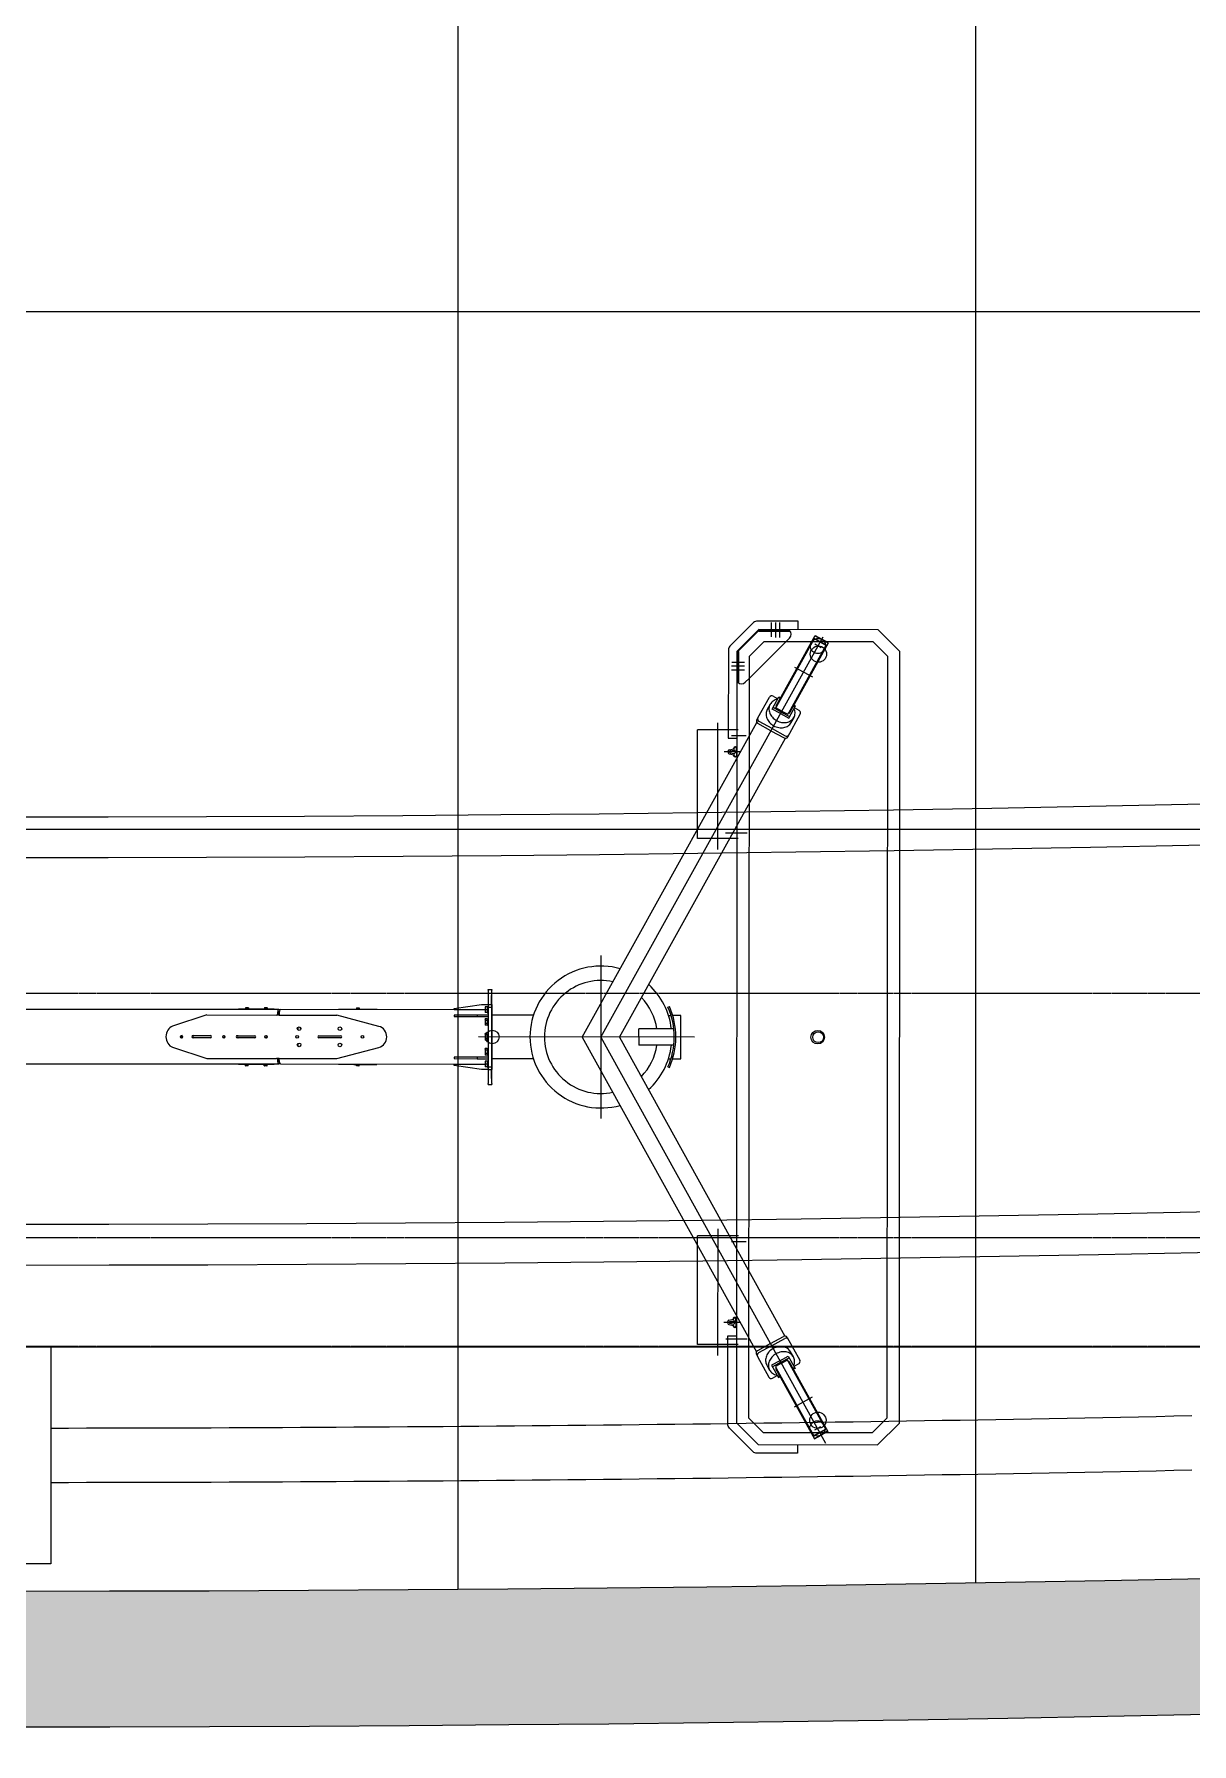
# Model space of a CAD drawing. Header units: millimetres. Extents: x -179076 to 119312, y -18667 to 180141.
# Drawn here: x -62725 to -58463, y 125828 to 132122 of the extents above; entities that cross this region are included whole.
import ezdxf

# ---------------------------------------------------------------- set-up
doc = ezdxf.new("R2010")
doc.units = ezdxf.units.MM
doc.linetypes.add('X-GRID_5~ROOF$0$CENTER2', pattern=[1.125, 0.75, -0.125, 0.125, -0.125])
for name, color, linetype in [('X-EXT_PH$0$A-254', 254, 'Continuous'), ('X-EXT_PH$0$A-ELE2', 3, 'Continuous'), ('X-EXT_PH$0$A-ELE3', 4, 'Continuous'), ('X-EXT_PH$0$A-ELE4', 8, 'Continuous'), ('X-EXT_PH$0$A-MEP1a', 5, 'Continuous'), ('X-EXT_PH$0$A-PAT', 251, 'Continuous'), ('X-EXT_PH$0$A-STL', 6, 'Continuous'), ('X-EXT_PH$0$EA-K', 30, 'Continuous'), ('X-GRID_5~ROOF$0$A-CEN1', 1, 'X-GRID_5~ROOF$0$CENTER2')]:
    doc.layers.add(name, color=color, linetype=linetype)

# ---------------------------------------------------------------- blocks, each defined once
blk = doc.blocks.new('X-EXT_PH$0$bmu_office')
at = {"layer": 'X-EXT_PH$0$A-MEP1a', "color": 251}
for p, q in [((1286912.4, -1563149.9), (1286936.9, -1563136.4)), ((1286913, -1563151), (1286936.6, -1563137.9)), ((1286966.4, -1563131.9), (1286917.5, -1563159.1)), ((1286967, -1563132.9), (1286918, -1563160.1)), ((1287748.7, -1564601.2), (1286920.7, -1563107.1)), ((1286961.9, -1563123.8), (1286936.6, -1563137.9)), ((1286961.4, -1563122.8), (1286936.9, -1563136.4)), ((1287104.8, -1563381.4), (1286961.4, -1563122.8)), ((1287102.2, -1563382.9), (1286963.8, -1563133.4)), ((1286970.3, -1563138.8), (1286967.6, -1563140.2)), ((1286970.8, -1563139.8), (1286968.2, -1563141.2)), ((1287055.8, -1563408.6), (1286912.4, -1563149.9)), ((1287058.5, -1563407.1), (1286920.1, -1563157.6)), ((1286921.3, -1563166), (1286923.9, -1563164.5)), ((1286921.9, -1563167), (1286924.5, -1563165.5)), ((1286939.6, -1563167.4), (1286961.8, -1563155)), ((1286969.6, -1563276.5), (1287035.8, -1563239.8)), ((1287019.7, -1563399.1), (1287037.2, -1563389.4)), ((1287033.1, -1563382.1), (1287039.2, -1563378.7)), ((1287058.2, -1563427.3), (1287033.1, -1563382.1)), ((1287041.1, -1563382.1), (1287035, -1563385.5)), ((1287083.5, -1563400.7), (1287105.4, -1563388.6)), ((1287085.5, -1563404.3), (1287116.1, -1563387.4)), ((1287094.3, -1563348.1), (1287088.2, -1563351.5)), ((1287090.1, -1563354.9), (1287096.2, -1563351.5)), ((1287119.4, -1563393.4), (1287094.3, -1563348.1)), ((1287115.9, -1563345.8), (1287098.4, -1563355.5)), ((1287102.2, -1563382.9), (1287104.8, -1563381.4)), ((1287105.4, -1563388.6), (1287102.2, -1563382.9)), ((1287126.8, -1563375.7), (1287137.4, -1563394.8)), ((1287171.4, -1563425.3), (1287129.5, -1563349.7)), ((1287061.9, -1563495.9), (1287015.8, -1563412.7)), ((1287039.3, -1563424.2), (1287049.9, -1563443.3)), ((1287085.5, -1563404.3), (1287054.9, -1563421.3)), ((1287058.5, -1563407.1), (1287055.8, -1563408.6)), ((1287088.8, -1563410.3), (1287058.2, -1563427.3)), ((1287061.6, -1563412.9), (1287058.5, -1563407.1)), ((1287083.5, -1563400.7), (1287061.6, -1563412.9)), ((1287088.8, -1563410.3), (1287119.4, -1563393.4)), ((1287119.4, -1563465.6), (1287167.6, -1563438.9)), ((1287123.6, -1563473.1), (1287171.7, -1563446.4)), ((1287175.6, -1563432.8), (1287171.4, -1563425.3)), ((1287817.7, -1564601.2), (1287175.4, -1563442.8)), ((1287317.1, -1563429.7), (1287317.1, -1563896.1)), ((1287680, -1564601.2), (1287070.5, -1563501)), ((1287119.4, -1563465.6), (1287071.3, -1563492.3)), ((1287123.6, -1563473.1), (1287075.5, -1563499.8)), ((1287288.6, -1563491.2), (1287209.3, -1563491.2)), ((1287242.1, -1563470.2), (1287273.8, -1563470.2)), ((1287273.8, -1563470.2), (1287392.1, -1563470.2)), ((1287392.1, -1563470.2), (1287392.1, -1563870.2)), ((1287235.7, -1563551.2), (1287295.7, -1563551.2)), ((1287250.7, -1563551.2), (1287250.7, -1563537.7)), ((1287250.7, -1563551.2), (1287250.7, -1563564.7)), ((1287254.7, -1563533.7), (1287254.7, -1563533.7)), ((1287254.7, -1563568.7), (1287254.7, -1563568.7)), ((1287255.7, -1563551.2), (1287255.7, -1563548.3)), ((1287255.7, -1563551.2), (1287255.7, -1563554.1)), ((1287258.7, -1563537.7), (1287258.7, -1563537.9)), ((1287258.7, -1563564.7), (1287258.7, -1563564.5)), ((1287258.8, -1563538.7), (1287260, -1563538.7)), ((1287258.8, -1563563.7), (1287260, -1563563.7)), ((1287273.7, -1563547.8), (1287259.9, -1563544.9)), ((1287273.7, -1563554.6), (1287259.9, -1563557.5)), ((1287277.5, -1563543.5), (1287260.2, -1563539.9)), ((1287277.5, -1563558.9), (1287260.2, -1563562.5)), ((1287275.7, -1563551.2), (1287275.7, -1563550.3)), ((1287275.7, -1563551.2), (1287275.7, -1563552.1)), ((1287280.7, -1563551.2), (1287280.7, -1563547.4)), ((1287280.7, -1563551.2), (1287280.7, -1563555)), ((1287267.2, -1563849.2), (1287213.8, -1563849.2)), ((1287242.1, -1563870.2), (1287302.1, -1563870.2)), ((1287302.1, -1563870.2), (1287392.1, -1563870.2)), ((1287748.7, -1564901.2), (1287748.7, -1564301.2)), ((1288150.6, -1564429.6), (1288150.6, -1564426.2)), ((1288163.6, -1564426.2), (1288150.6, -1564426.2)), ((1288150.6, -1564429.6), (1288150.6, -1564447.7)), ((1288150.6, -1564447.7), (1288150.6, -1564481.2)), ((1288151.6, -1564448.3), (1288150.6, -1564447.7)), ((1288151.6, -1564448.3), (1288151.6, -1564477.9)), ((1288163.6, -1564426.2), (1288163.6, -1564429.6)), ((1288163.6, -1564477.9), (1288163.6, -1564429.6)), ((1287484.6, -1564521.2), (1287454.7, -1564521.2)), ((1287454.7, -1564521.2), (1287454.7, -1564681.2)), ((1287500, -1564521.2), (1287490.8, -1564521.2)), ((1287502.1, -1564491.4), (1287496.6, -1564488.9)), ((1287997.4, -1564521.2), (1288148.7, -1564521.2)), ((1288148.7, -1564501.2), (1288148.7, -1564701.2)), ((1288150.6, -1564481.2), (1288150.6, -1564491.2)), ((1288163.6, -1564481.2), (1288150.6, -1564481.2)), ((1288150.6, -1564491.2), (1288150.6, -1564481.2)), ((1288150.6, -1564491.2), (1288150.6, -1564711.2)), ((1288163.6, -1564491.2), (1288150.6, -1564491.2)), ((1288150.6, -1564711.2), (1288150.6, -1564491.2)), ((1288151.6, -1564477.9), (1288151.6, -1564481.2)), ((1288163.6, -1564481.2), (1288163.6, -1564477.9)), ((1288163.6, -1564491.2), (1288163.6, -1564481.2)), ((1288163.6, -1564481.2), (1288188.6, -1564481.2)), ((1288166.1, -1564489.2), (1288163.6, -1564489.2)), ((1288163.6, -1564711.2), (1288163.6, -1564491.2)), ((1288166.1, -1564513.2), (1288163.6, -1564513.2)), ((1288204.3, -1564521.2), (1288163.6, -1564521.2)), ((1288163.6, -1564526.2), (1288163.6, -1564521.2)), ((1288166.1, -1564513.2), (1288166.1, -1564489.2)), ((1288166.6, -1564489.7), (1288166.1, -1564489.2)), ((1288166.6, -1564512.7), (1288166.1, -1564513.2)), ((1288166.6, -1564489.7), (1288166.6, -1564512.7)), ((1288167.2, -1564491.7), (1288166.6, -1564491.7)), ((1288167.2, -1564510.7), (1288166.6, -1564510.7)), ((1288167.2, -1564490.7), (1288174.3, -1564490.7)), ((1288167.2, -1564501.2), (1288167.2, -1564490.7)), ((1288167.2, -1564501.2), (1288174.3, -1564501.2)), ((1288167.2, -1564511.7), (1288167.2, -1564501.2)), ((1288167.2, -1564511.7), (1288174.3, -1564511.7)), ((1288175.2, -1564496), (1288175.2, -1564490.7)), ((1288175.2, -1564506.5), (1288175.2, -1564496)), ((1288288.6, -1564501.2), (1288175.2, -1564501.2)), ((1288175.2, -1564511.7), (1288175.2, -1564506.5)), ((1288188.6, -1564481.2), (1288288.6, -1564496.2)), ((1288288.6, -1564521.2), (1288204.3, -1564521.2)), ((1288204.3, -1564526.2), (1288204.3, -1564521.2)), ((1288288.6, -1564496.2), (1288288.6, -1564501.2)), ((1288928.1, -1564501.2), (1288288.6, -1564501.2)), ((1288288.6, -1564526.2), (1288288.6, -1564521.2)), ((1288720.8, -1564521.2), (1288566.4, -1564562.6)), ((1288629.5, -1564500), (1288572.9, -1564500)), ((1288572.9, -1564501.2), (1288572.9, -1564500)), ((1288629.5, -1564501.2), (1288629.5, -1564500)), ((1288657.8, -1564500), (1288629.5, -1564500)), ((1288638.6, -1564494.6), (1288638.6, -1564500)), ((1288639.2, -1564494), (1288648, -1564494)), ((1288648.6, -1564494.6), (1288648.6, -1564500)), ((1288714.3, -1564500), (1288657.8, -1564500)), ((1288657.8, -1564501.2), (1288657.8, -1564500)), ((1288714.3, -1564501.2), (1288714.3, -1564500)), ((1288933.6, -1564521.2), (1288720.8, -1564521.2)), ((1288928.1, -1564501.2), (1288934.3, -1564501.2)), ((1288933.1, -1564509.2), (1288932.7, -1564509.2)), ((1288934.3, -1564509.2), (1288933.1, -1564509.2)), ((1288933.6, -1564521.2), (1288933.6, -1564518.8)), ((1288933.6, -1564521.2), (1288942.8, -1564521.2)), ((1291366.2, -1564501.2), (1288934.3, -1564501.2)), ((1288936.8, -1564521.2), (1288936.8, -1564517.2)), ((1288939.3, -1564521.2), (1288939.3, -1564517.2)), ((1289199, -1564521.2), (1288942.8, -1564521.2)), ((1288967.3, -1564500), (1288951.1, -1564500)), ((1288951.1, -1564501.2), (1288951.1, -1564500)), ((1289046.1, -1564500), (1288967.3, -1564500)), ((1288967.3, -1564501.2), (1288967.3, -1564500)), ((1288977.7, -1564494.6), (1288977.7, -1564500)), ((1288978.3, -1564494), (1288987.1, -1564494)), ((1288987.7, -1564494.6), (1288987.7, -1564500)), ((1289046.1, -1564501.2), (1289046.1, -1564500)), ((1289069.3, -1564500), (1289046.1, -1564500)), ((1289046.5, -1564494.6), (1289046.5, -1564500)), ((1289047.1, -1564494), (1289055.9, -1564494)), ((1289056.5, -1564494.6), (1289056.5, -1564500)), ((1289083.2, -1564500), (1289069.3, -1564500)), ((1289069.3, -1564501.2), (1289069.3, -1564500)), ((1289083.2, -1564501.2), (1289083.2, -1564500)), ((1289325.5, -1564562.6), (1289199, -1564521.2)), ((1287480.4, -1564571.2), (1287608.7, -1564571.2)), ((1287608.7, -1564601.2), (1287608.7, -1564571.2)), ((1288163.6, -1564526.2), (1288204.3, -1564526.2)), ((1288166.1, -1564534.2), (1288163.6, -1564534.2)), ((1288166.1, -1564558.2), (1288163.6, -1564558.2)), ((1288166.1, -1564558.2), (1288166.1, -1564534.2)), ((1288166.6, -1564534.7), (1288166.1, -1564534.2)), ((1288166.6, -1564557.7), (1288166.1, -1564558.2)), ((1288166.6, -1564534.7), (1288166.6, -1564557.7)), ((1288167.2, -1564536.7), (1288166.6, -1564536.7)), ((1288167.2, -1564555.7), (1288166.6, -1564555.7)), ((1288167.2, -1564534.1), (1288174.3, -1564534.1)), ((1288167.2, -1564540.1), (1288167.2, -1564534.1)), ((1288167.2, -1564540.1), (1288174.3, -1564540.1)), ((1288167.2, -1564552.3), (1288167.2, -1564540.1)), ((1288167.2, -1564552.3), (1288174.3, -1564552.3)), ((1288167.2, -1564558.3), (1288167.2, -1564552.3)), ((1288167.2, -1564558.3), (1288174.3, -1564558.3)), ((1288175.2, -1564535.7), (1288174.3, -1564534.1)), ((1288175.2, -1564556.7), (1288174.3, -1564558.3)), ((1288175.2, -1564537.1), (1288175.2, -1564535.7)), ((1288175.2, -1564546.2), (1288175.2, -1564537.1)), ((1288175.2, -1564555.3), (1288175.2, -1564546.2)), ((1288175.2, -1564556.7), (1288175.2, -1564555.3)), ((1288204.3, -1564526.2), (1288288.6, -1564526.2)), ((1288853.9, -1564569.2), (1288853.2, -1564569.2)), ((1288864.4, -1564576), (1288864.4, -1564566.4)), ((1287748.7, -1564601.2), (1286932, -1566075)), ((1287680, -1564601.2), (1287070.5, -1565701.4)), ((1287817.7, -1564601.2), (1287175.4, -1565759.6)), ((1287404.7, -1564601.2), (1288198.7, -1564601.2)), ((1287480.4, -1564631.2), (1287608.7, -1564631.2)), ((1287608.7, -1564601.2), (1287608.7, -1564631.2)), ((1288166.1, -1564589.2), (1288163.6, -1564589.2)), ((1288166.1, -1564613.2), (1288163.6, -1564613.2)), ((1288166.1, -1564644.2), (1288163.6, -1564644.2)), ((1288166.1, -1564613.2), (1288166.1, -1564589.2)), ((1288166.6, -1564589.7), (1288166.1, -1564589.2)), ((1288166.6, -1564612.7), (1288166.1, -1564613.2)), ((1288166.1, -1564668.2), (1288166.1, -1564644.2)), ((1288166.6, -1564644.7), (1288166.1, -1564644.2)), ((1288166.6, -1564589.7), (1288166.6, -1564612.7)), ((1288167.2, -1564591.7), (1288166.6, -1564591.7)), ((1288167.2, -1564610.7), (1288166.6, -1564610.7)), ((1288166.6, -1564644.7), (1288166.6, -1564667.7)), ((1288167.2, -1564646.7), (1288166.6, -1564646.7)), ((1288167.2, -1564595.1), (1288167.2, -1564589.1)), ((1288167.2, -1564589.1), (1288174.3, -1564589.1)), ((1288167.2, -1564607.3), (1288167.2, -1564595.1)), ((1288167.2, -1564595.1), (1288174.3, -1564595.1)), ((1288167.2, -1564607.3), (1288174.3, -1564607.3)), ((1288167.2, -1564613.3), (1288167.2, -1564607.3)), ((1288167.2, -1564613.3), (1288174.3, -1564613.3)), ((1288167.2, -1564644.1), (1288174.3, -1564644.1)), ((1288167.2, -1564650.1), (1288167.2, -1564644.1)), ((1288167.2, -1564650.1), (1288174.3, -1564650.1)), ((1288167.2, -1564662.3), (1288167.2, -1564650.1)), ((1288175.2, -1564590.7), (1288174.3, -1564589.1)), ((1288175.2, -1564611.7), (1288174.3, -1564613.3)), ((1288175.2, -1564645.7), (1288174.3, -1564644.1)), ((1288175.2, -1564592.1), (1288175.2, -1564590.7)), ((1288175.2, -1564601.2), (1288175.2, -1564592.1)), ((1288175.2, -1564610.3), (1288175.2, -1564601.2)), ((1288175.2, -1564611.7), (1288175.2, -1564610.3)), ((1288175.2, -1564647.1), (1288175.2, -1564645.7)), ((1288175.2, -1564656.2), (1288175.2, -1564647.1)), ((1288566.4, -1564639.8), (1288720.8, -1564681.2)), ((1288706.1, -1564597.2), (1288786.8, -1564597.2)), ((1288786.8, -1564605.2), (1288706.8, -1564605.2)), ((1288852.9, -1564631.2), (1288853.9, -1564631.2)), ((1288864.4, -1564636), (1288864.4, -1564626.4)), ((1289022.1, -1564597.2), (1289087.6, -1564597.2)), ((1289087.6, -1564605.2), (1289022.1, -1564605.2)), ((1289185.9, -1564597.2), (1289251.5, -1564597.2)), ((1289251.5, -1564605.2), (1289185.9, -1564605.2)), ((1289199, -1564681.2), (1289325.5, -1564639.8)), ((1287454.7, -1564681.2), (1287484.6, -1564681.2)), ((1287500, -1564681.2), (1287490.8, -1564681.2)), ((1287502.1, -1564711), (1287496.6, -1564713.5)), ((1287500, -1564681.2), (1287500, -1564681.2)), ((1287997.4, -1564681.2), (1288148.7, -1564681.2)), ((1288150.6, -1564711.2), (1288150.6, -1564721.2)), ((1288163.6, -1564711.2), (1288150.6, -1564711.2)), ((1288150.6, -1564721.2), (1288150.6, -1564711.2)), ((1288166.1, -1564668.2), (1288163.6, -1564668.2)), ((1288204.3, -1564676.2), (1288163.6, -1564676.2)), ((1288163.6, -1564681.2), (1288163.6, -1564676.2)), ((1288163.6, -1564681.2), (1288204.3, -1564681.2)), ((1288166.1, -1564689.2), (1288163.6, -1564689.2)), ((1288163.6, -1564721.2), (1288163.6, -1564711.2)), ((1288166.1, -1564713.2), (1288163.6, -1564713.2)), ((1288166.6, -1564667.7), (1288166.1, -1564668.2)), ((1288166.1, -1564713.2), (1288166.1, -1564689.2)), ((1288166.6, -1564689.7), (1288166.1, -1564689.2)), ((1288166.6, -1564712.7), (1288166.1, -1564713.2)), ((1288167.2, -1564665.7), (1288166.6, -1564665.7)), ((1288166.6, -1564689.7), (1288166.6, -1564712.7)), ((1288167.2, -1564691.7), (1288166.6, -1564691.7)), ((1288167.2, -1564710.7), (1288166.6, -1564710.7)), ((1288167.2, -1564662.3), (1288174.3, -1564662.3)), ((1288167.2, -1564668.3), (1288167.2, -1564662.3)), ((1288167.2, -1564668.3), (1288174.3, -1564668.3)), ((1288167.2, -1564701.2), (1288167.2, -1564690.7)), ((1288167.2, -1564690.7), (1288174.3, -1564690.7)), ((1288167.2, -1564711.7), (1288167.2, -1564701.2)), ((1288167.2, -1564701.2), (1288174.3, -1564701.2)), ((1288167.2, -1564711.7), (1288174.3, -1564711.7)), ((1288175.2, -1564666.7), (1288174.3, -1564668.3)), ((1288175.2, -1564665.3), (1288175.2, -1564656.2)), ((1288175.2, -1564666.7), (1288175.2, -1564665.3)), ((1288175.2, -1564696), (1288175.2, -1564690.7)), ((1288175.2, -1564706.5), (1288175.2, -1564696)), ((1288175.2, -1564701.2), (1288288.6, -1564701.2)), ((1288175.2, -1564711.7), (1288175.2, -1564706.5)), ((1288288.6, -1564706.2), (1288188.6, -1564721.2)), ((1288288.6, -1564676.2), (1288204.3, -1564676.2)), ((1288204.3, -1564681.2), (1288204.3, -1564676.2)), ((1288204.3, -1564681.2), (1288288.6, -1564681.2)), ((1288288.6, -1564681.2), (1288288.6, -1564676.2)), ((1288288.6, -1564701.2), (1288928.1, -1564701.2)), ((1288288.6, -1564701.2), (1288288.6, -1564706.2)), ((1288572.9, -1564701.2), (1288572.9, -1564702.4)), ((1288572.9, -1564702.4), (1288629.5, -1564702.4)), ((1288629.5, -1564701.2), (1288629.5, -1564702.4)), ((1288629.5, -1564702.4), (1288657.8, -1564702.4)), ((1288638.6, -1564707.8), (1288638.6, -1564702.4)), ((1288648, -1564708.4), (1288639.2, -1564708.4)), ((1288648.6, -1564707.8), (1288648.6, -1564702.4)), ((1288657.8, -1564701.2), (1288657.8, -1564702.4)), ((1288657.8, -1564702.4), (1288714.3, -1564702.4)), ((1288714.3, -1564701.2), (1288714.3, -1564702.4)), ((1288933.6, -1564681.2), (1288720.8, -1564681.2)), ((1288934.3, -1564701.2), (1288928.1, -1564701.2)), ((1288932.7, -1564693.2), (1288934.3, -1564693.2)), ((1288933.1, -1564691.2), (1288936, -1564691.2)), ((1288933.6, -1564683.6), (1288933.6, -1564681.2)), ((1288933.6, -1564681.2), (1288942.8, -1564681.2)), ((1288934.3, -1564701.2), (1291366.2, -1564701.2)), ((1288936.8, -1564685.2), (1288936.8, -1564681.2)), ((1288939.3, -1564685.2), (1288939.3, -1564681.2)), ((1289199, -1564681.2), (1288942.8, -1564681.2)), ((1288951.1, -1564701.2), (1288951.1, -1564702.4)), ((1288951.1, -1564702.4), (1288967.3, -1564702.4)), ((1288967.3, -1564701.2), (1288967.3, -1564702.4)), ((1288967.3, -1564702.4), (1289046.1, -1564702.4)), ((1288977.7, -1564707.8), (1288977.7, -1564702.4)), ((1288987.1, -1564708.4), (1288978.3, -1564708.4)), ((1288987.7, -1564707.8), (1288987.7, -1564702.4)), ((1289046.1, -1564701.2), (1289046.1, -1564702.4)), ((1289046.1, -1564702.4), (1289069.3, -1564702.4)), ((1289046.5, -1564707.8), (1289046.5, -1564702.4)), ((1289055.9, -1564708.4), (1289047.1, -1564708.4)), ((1289056.5, -1564707.8), (1289056.5, -1564702.4)), ((1289069.3, -1564701.2), (1289069.3, -1564702.4)), ((1289069.3, -1564702.4), (1289083.2, -1564702.4)), ((1289083.2, -1564701.2), (1289083.2, -1564702.4)), ((1288150.6, -1564721.2), (1288150.6, -1564754.7)), ((1288163.6, -1564721.2), (1288150.6, -1564721.2)), ((1288150.6, -1564754.7), (1288151.6, -1564754.1)), ((1288150.6, -1564754.7), (1288150.6, -1564772.9)), ((1288150.6, -1564776.2), (1288150.6, -1564772.9)), ((1288163.6, -1564776.2), (1288150.6, -1564776.2)), ((1288151.6, -1564721.2), (1288151.6, -1564724.6)), ((1288151.6, -1564724.6), (1288151.6, -1564754.1)), ((1288163.6, -1564724.6), (1288163.6, -1564721.2)), ((1288188.6, -1564721.2), (1288163.6, -1564721.2)), ((1288163.6, -1564772.9), (1288163.6, -1564724.6)), ((1288163.6, -1564772.9), (1288163.6, -1564776.2)), ((1287243.8, -1565332.2), (1287302.1, -1565332.2)), ((1287302.1, -1565332.2), (1287393.8, -1565332.2)), ((1287318.8, -1565291.7), (1287318.8, -1565758.1)), ((1287393.8, -1565332.2), (1287393.8, -1565732.2)), ((1287290.3, -1565353.2), (1287210.9, -1565353.2)), ((1287235.7, -1565651.2), (1287295.7, -1565651.2)), ((1287250.7, -1565651.2), (1287250.7, -1565637.7)), ((1287250.7, -1565651.2), (1287250.7, -1565664.7)), ((1287254.7, -1565633.7), (1287254.7, -1565633.7)), ((1287255.7, -1565651.2), (1287255.7, -1565648.3)), ((1287255.7, -1565651.2), (1287255.7, -1565654.1)), ((1287258.7, -1565637.7), (1287258.7, -1565637.9)), ((1287258.8, -1565638.7), (1287260, -1565638.7)), ((1287273.7, -1565647.8), (1287259.9, -1565644.9)), ((1287273.7, -1565654.6), (1287259.9, -1565657.5)), ((1287277.5, -1565643.5), (1287260.2, -1565639.9)), ((1287275.7, -1565651.2), (1287275.7, -1565650.3)), ((1287275.7, -1565651.2), (1287275.7, -1565652.1)), ((1287280.7, -1565651.2), (1287280.7, -1565647.4)), ((1287280.7, -1565651.2), (1287280.7, -1565655)), ((1287061.9, -1565706.5), (1287015.8, -1565789.7)), ((1287119.4, -1565736.8), (1287071.3, -1565710.2)), ((1287123.6, -1565729.3), (1287075.5, -1565702.6)), ((1287268.8, -1565711.2), (1287215.4, -1565711.2)), ((1287254.7, -1565668.7), (1287254.7, -1565668.7)), ((1287258.7, -1565664.7), (1287258.7, -1565664.5)), ((1287258.8, -1565663.7), (1287260, -1565663.7)), ((1287277.5, -1565658.9), (1287260.2, -1565662.5)), ((1287058.2, -1565775.1), (1287033.1, -1565820.3)), ((1287039.3, -1565778.2), (1287049.9, -1565759.2)), ((1287085.5, -1565798.1), (1287054.9, -1565781.1)), ((1287088.8, -1565792.1), (1287058.2, -1565775.1)), ((1287119.4, -1565736.8), (1287167.6, -1565763.5)), ((1287123.6, -1565729.3), (1287171.7, -1565756)), ((1287171.4, -1565777.1), (1287129.5, -1565852.7)), ((1287175.6, -1565769.6), (1287171.4, -1565777.1)), ((1287243.8, -1565732.2), (1287273.8, -1565732.2)), ((1287273.8, -1565732.2), (1287393.8, -1565732.2)), ((1287055.8, -1565793.8), (1286912.4, -1566052.5)), ((1287058.5, -1565795.3), (1286920.1, -1566044.8)), ((1287104.8, -1565821), (1286961.4, -1566079.6)), ((1287102.2, -1565819.5), (1286963.8, -1566069.1)), ((1287019.7, -1565803.3), (1287037.2, -1565813)), ((1287033.1, -1565820.3), (1287039.2, -1565823.7)), ((1287041.1, -1565820.3), (1287035, -1565816.9)), ((1287058.5, -1565795.3), (1287055.8, -1565793.8)), ((1287061.6, -1565789.6), (1287058.5, -1565795.3)), ((1287083.5, -1565801.7), (1287061.6, -1565789.6)), ((1287083.5, -1565801.7), (1287105.4, -1565813.8)), ((1287085.5, -1565798.1), (1287116.1, -1565815.1)), ((1287088.8, -1565792.1), (1287119.4, -1565809)), ((1287119.4, -1565809), (1287094.3, -1565854.3)), ((1287105.4, -1565813.8), (1287102.2, -1565819.5)), ((1287102.2, -1565819.5), (1287104.8, -1565821)), ((1287126.8, -1565826.7), (1287137.4, -1565807.6)), ((1287094.3, -1565854.3), (1287088.2, -1565850.9)), ((1287090.1, -1565847.5), (1287096.2, -1565850.9)), ((1287115.9, -1565856.6), (1287098.4, -1565846.9)), ((1287204, -1565921.9), (1287218.1, -1565907.7)), ((1287243.4, -1566020.9), (1287243.4, -1565908.1)), ((1287246.4, -1566020.9), (1287246.4, -1565908.1)), ((1286969.6, -1565925.9), (1287035.8, -1565962.6)), ((1287069.7, -1566056.2), (1287204, -1565921.9)), ((1287268.9, -1565953.5), (1287221.1, -1565953.5)), ((1287268.9, -1565968.5), (1287221.1, -1565968.5)), ((1287246.4, -1566020.9), (1287168.6, -1566098.6)), ((1287268.2, -1565981.8), (1287220.7, -1565981.8)), ((1286912.4, -1566052.5), (1286936.9, -1566066)), ((1286913, -1566051.5), (1286936.6, -1566064.6)), ((1286966.4, -1566070.5), (1286917.5, -1566043.4)), ((1286967, -1566069.6), (1286918, -1566042.4)), ((1286921.3, -1566036.5), (1286923.9, -1566037.9)), ((1286921.9, -1566035.5), (1286924.5, -1566036.9)), ((1286961.9, -1566078.7), (1286936.6, -1566064.6)), ((1286961.4, -1566079.6), (1286936.9, -1566066)), ((1286939.6, -1566035), (1286961.8, -1566047.4)), ((1286970.3, -1566063.6), (1286967.6, -1566062.2)), ((1286970.8, -1566062.7), (1286968.2, -1566061.2)), ((1287055.5, -1566070.3), (1287069.7, -1566056.2)), ((1287168.6, -1566095.6), (1287055.9, -1566095.6)), ((1287092.6, -1566127.5), (1287092.6, -1566072.8)), ((1287107.6, -1566127.5), (1287107.6, -1566072.8)), ((1287122.9, -1566127.9), (1287122.9, -1566074.4)), ((1287168.6, -1566098.6), (1287055.9, -1566098.6))]:
    blk.add_line(p, q, dxfattribs=at)
for points in [[(1287024, -1563101.2), (1287024, -1563069.5), (1287173.8, -1563069.5, -0.198912), (1287187.9, -1563075.4), (1287274.8, -1563162.2, -0.198912), (1287280.7, -1563176.4), (1287280.7, -1563501.2), (1287248.9, -1563501.2)], [(1287260, -1563563.7), (1287260, -1563565.2, -1), (1287249, -1563565.2), (1287249, -1563537.2, -1), (1287260, -1563537.2), (1287260, -1563538.7)], [(1287258.8, -1563563.7), (1287258.8, -1563565.2, -1), (1287250.2, -1563565.2), (1287250.2, -1563537.2, -1), (1287258.8, -1563537.2), (1287258.8, -1563538.7)], [(1287260, -1565663.7), (1287260, -1565665.2, -1), (1287249, -1565665.2), (1287249, -1565637.2, -1), (1287260, -1565637.2), (1287260, -1565638.7)], [(1287258.8, -1565663.7), (1287258.8, -1565665.2, -1), (1287250.2, -1565665.2), (1287250.2, -1565637.2, -1), (1287258.8, -1565637.2), (1287258.8, -1565638.7)], [(1287024, -1566101.2), (1287024, -1566132.9), (1287173.8, -1566132.9, 0.198912), (1287187.9, -1566127.1), (1287274.8, -1566040.2, 0.198912), (1287280.7, -1566026.1), (1287280.7, -1565701.2), (1287248.9, -1565701.2)]]:
    blk.add_lwpolyline(points, format="xyb", dxfattribs=at)
for points in [[(1287249, -1566021.2), (1287249, -1563181.2), (1287169, -1563101.2), (1286729, -1563101.2), (1286649, -1563181.2), (1286649, -1566021.2), (1286729, -1566101.2), (1287169, -1566101.2)], [(1287204, -1566002.6), (1287204, -1563199.8), (1287150.3, -1563146.2), (1286747.6, -1563146.2), (1286694, -1563199.8), (1286694, -1566002.6), (1286747.6, -1566056.2), (1287150.3, -1566056.2)]]:
    blk.add_lwpolyline(points, close=True, dxfattribs=at)
for centre, radius in [((1286950.7, -1563161.2), 28), ((1286949, -1563191.2), 30), ((1286950.7, -1564601.2), 25), ((1286949, -1564601.2), 20), ((1288148.7, -1564601.2), 25), ((1288709.6, -1564571.2), 6.75), ((1288859.6, -1564571.2), 6.75), ((1288626.8, -1564601.2), 5), ((1288709.6, -1564631.2), 6.75), ((1288859.6, -1564631.2), 6.75), ((1288866.8, -1564601.2), 5), ((1286949, -1566011.2), 30), ((1286950.7, -1566041.2), 28)]:
    blk.add_circle(centre, radius, dxfattribs=at)
for centre, radius, start, end in [((1287077.6, -1563407.5), 42.6, 158.32973, 182.18307), ((1287085.1, -1563410.4), 50.6, 158.01691, 158.32973), ((1287090.9, -1563407.2), 50.6, 79.68435, 79.99716), ((1287092.3, -1563399.4), 42.6, 55.831, 79.68435), ((1287120.8, -1563354.5), 10, 29.00704, 119.00704), ((1287097.2, -1563392.1), 33.8, 29.00704, 55.831), ((1287097.2, -1563392.1), 33.8, 2.18307, 29.00704), ((1287088.5, -1563392.4), 42.6, 338.32973, 2.18307), ((1287024.6, -1563407.9), 10, 119.00704, 209.00704), ((1287068.9, -1563407.8), 33.8, 182.18307, 209.00704), ((1287068.9, -1563407.8), 33.8, 209.00704, 235.831), ((1287073.8, -1563400.6), 42.6, 235.831, 259.68435), ((1287079.4, -1563426.9), 33.8, 209.00704, 235.831), ((1287075.2, -1563392.7), 50.6, 259.68435, 280.26476), ((1287073.4, -1563382.5), 60.9, 280.26476, 299.00704), ((1287073.4, -1563382.5), 60.9, 299.00704, 317.74931), ((1287084, -1563401.6), 60.9, 299.00704, 317.74931), ((1287081, -1563389.5), 50.6, 317.74931, 338.32973), ((1287091.6, -1563408.5), 50.6, 317.74931, 338.32973), ((1287107.8, -1563411.2), 33.8, 2.18307, 29.00704), ((1287099, -1563411.5), 42.6, 338.32973, 2.18307), ((1287162.7, -1563430.2), 10, 299.00704, 29.00704), ((1287166.9, -1563437.7), 10, 299.00704, 29.00704), ((1287066.5, -1563483.5), 10, 209.00704, 299.00704), ((1287084.4, -1563419.6), 42.6, 235.831, 259.68435), ((1287070.7, -1563491), 10, 209.00704, 299.00704), ((1287085.8, -1563411.7), 50.6, 259.68435, 280.26476), ((1287084, -1563401.6), 60.9, 280.26476, 299.00704), ((1287254.7, -1563537.7), 4, 90, 180), ((1287254.7, -1563564.7), 4, 180, 270), ((1287254.7, -1563537.7), 4, 0, 90), ((1287254.7, -1563564.7), 4, 270, 0), ((1287259.2, -1563548.3), 3.5, 78, 180), ((1287259.2, -1563554.1), 3.5, 180, 282), ((1287260.7, -1563537.9), 2, 180, 258), ((1287260.7, -1563564.5), 2, 102, 180), ((1287273.2, -1563550.3), 2.5, 0, 78), ((1287273.2, -1563552.1), 2.5, 282, 0), ((1287276.7, -1563547.4), 4, 0, 78), ((1287276.7, -1563555), 4, 282, 0), ((1287748.7, -1564601.2), 276, 180, 180), ((1287748.7, -1564601.2), 276, 180, 180), ((1287748.7, -1564601.2), 276, 180, 180), ((1287748.7, -1564601.2), 276, 180, 180), ((1287748.7, -1564601.2), 270, 180, 180), ((1287748.7, -1564601.2), 270, 180, 180), ((1287748.7, -1564601.2), 261.2, 0, 0), ((1287748.7, -1564601.2), 261.2, 0, 0), ((1287748.7, -1564601.2), 208, 0, 0), ((1287748.7, -1564601.2), 261.2, 0, 105.70711), ((1287748.7, -1564601.2), 208, 0, 102.19826), ((1287748.7, -1564601.2), 261.2, 132.26578, 173.40507), ((1287748.7, -1564601.2), 208, 135.73006, 171.70726), ((1287748.7, -1564601.2), 276, 156, 180), ((1287748.7, -1564601.2), 270, 156, 180), ((1288639.2, -1564494.6), 0.6, 90, 180), ((1288648, -1564494.6), 0.6, 0, 90), ((1288978.3, -1564494.6), 0.6, 90, 180), ((1288987.1, -1564494.6), 0.6, 0, 90), ((1289047.1, -1564494.6), 0.6, 90, 180), ((1289055.9, -1564494.6), 0.6, 0, 90), ((1288576.8, -1564601.2), 40, 105, 255), ((1287748.7, -1564601.2), 276, 180, 204), ((1287748.7, -1564601.2), 270, 180, 204), ((1287748.7, -1564601.2), 261.2, 186.59493, 227.73422), ((1287748.7, -1564601.2), 208, 188.29274, 224.26994), ((1287748.7, -1564601.2), 261.2, 254.29289, 0), ((1287748.7, -1564601.2), 208, 257.80174, 0), ((1288706.8, -1564601.2), 4.03, 99.1585, 270), ((1288786.8, -1564601.2), 4, 270, 90), ((1288639.2, -1564707.8), 0.6, 180, 270), ((1288648, -1564707.8), 0.6, 270, 0), ((1288978.3, -1564707.8), 0.6, 180, 270), ((1288987.1, -1564707.8), 0.6, 270, 0), ((1289047.1, -1564707.8), 0.6, 180, 270), ((1289055.9, -1564707.8), 0.6, 270, 0), ((1287254.7, -1565637.7), 4, 90, 180), ((1287254.7, -1565637.7), 4, 0, 90), ((1287259.2, -1565648.3), 3.5, 78, 180), ((1287259.2, -1565654.1), 3.5, 180, 282), ((1287260.7, -1565637.9), 2, 180, 258), ((1287273.2, -1565650.3), 2.5, 0, 78), ((1287273.2, -1565652.1), 2.5, 282, 0), ((1287276.7, -1565647.4), 4, 0, 78), ((1287276.7, -1565655), 4, 282, 0), ((1287066.5, -1565718.9), 10, 60.99296, 150.99296), ((1287070.7, -1565711.4), 10, 60.99296, 150.99296), ((1287254.7, -1565664.7), 4, 180, 270), ((1287254.7, -1565664.7), 4, 270, 0), ((1287260.7, -1565664.5), 2, 102, 180), ((1287068.9, -1565794.6), 33.8, 150.99296, 177.81693), ((1287068.9, -1565794.6), 33.8, 124.169, 150.99296), ((1287079.4, -1565775.5), 33.8, 124.169, 150.99296), ((1287073.8, -1565801.9), 42.6, 100.31565, 124.169), ((1287084.4, -1565782.8), 42.6, 100.31565, 124.169), ((1287075.2, -1565809.7), 50.6, 79.73524, 100.31565), ((1287085.8, -1565790.7), 50.6, 79.73524, 100.31565), ((1287073.4, -1565819.9), 60.9, 60.99296, 79.73524), ((1287084, -1565800.8), 60.9, 60.99296, 79.73524), ((1287073.4, -1565819.9), 60.9, 42.25069, 60.99296), ((1287084, -1565800.8), 60.9, 42.25069, 60.99296), ((1287081, -1565813), 50.6, 21.67027, 42.25069), ((1287091.6, -1565793.9), 50.6, 21.67027, 42.25069), ((1287099, -1565790.9), 42.6, 357.81693, 21.67027), ((1287162.7, -1565772.2), 10, 330.99296, 60.99296), ((1287166.9, -1565764.7), 10, 330.99296, 60.99296), ((1287024.6, -1565794.5), 10, 150.99296, 240.99296), ((1287077.6, -1565794.9), 42.6, 177.81693, 201.67027), ((1287085.1, -1565792), 50.6, 201.67027, 201.98309), ((1287090.9, -1565795.2), 50.6, 280.00284, 280.31565), ((1287092.3, -1565803.1), 42.6, 280.31565, 304.169), ((1287097.2, -1565810.3), 33.8, 304.169, 330.99296), ((1287097.2, -1565810.3), 33.8, 330.99296, 357.81693), ((1287088.5, -1565810), 42.6, 357.81693, 21.67027), ((1287107.8, -1565791.3), 33.8, 330.99296, 357.81693), ((1287120.8, -1565847.9), 10, 240.99296, 330.99296), ((1287232.3, -1565921.9), 20, 46.23586, 135), ((1287245.4, -1565908.1), 1, 0, 46.23586), ((1287069.7, -1566084.5), 20, 135, 223.76414), ((1287055.9, -1566097.6), 1, 223.76414, 270)]:
    blk.add_arc(centre, radius, start, end, dxfattribs=at)
for centre, major_axis, ratio, start_param, end_param in [((1288928.1, -1564518.8), (0, 17.6), 0.315299, -1.570796, 0), ((1288934.3, -1564517.2), (0, 16), 0.315299, -1.570796, 0), ((1288934.3, -1564517.2), (0, 8), 0.315299, -1.570796, 0), ((1288853.9, -1564559.2), (0, 10), 0.300706, 3.141593, 4.049655), ((1288856.3, -1564559.2), (0, 10), 0.300706, 2.454253, 2.726847), ((1289317, -1564601.2), (0, 40), 0.819152, 3.403392, 6.021386), ((1288853.9, -1564641.2), (0, 10), 0.300706, -1.16548, 0), ((1288856.3, -1564641.2), (0, 10), 0.300706, 0.414745, 0.88795), ((1288977.7, -1564601.2), (0, 5), 0.819152, 3.575175, 5.849603), ((1289022.1, -1564601.2), (0, -4), 0.819152, 3.141593, 6.283185), ((1289084.2, -1564601.2), (0, 4), 0.819152, 3.141593, 6.283185), ((1289087.6, -1564601.2), (0, 4), 0.819152, 3.141593, 6.283185), ((1289133.4, -1564601.2), (0, 5), 0.819152, 3.575175, 5.849603), ((1289185.9, -1564601.2), (0, -4), 0.819152, 3.141593, 6.283185), ((1289248, -1564601.2), (0, 4), 0.819152, 3.141593, 6.283185), ((1289251.5, -1564601.2), (0, 4), 0.819152, 3.141593, 6.283185), ((1289289, -1564601.2), (0, 5), 0.819152, 3.575175, 5.849603), ((1288928.1, -1564683.6), (0, 17.6), 0.315299, 3.141593, 4.712389), ((1288934.3, -1564685.2), (0, 16), 0.315299, 3.141593, 4.712389), ((1288934.3, -1564685.2), (0, 8), 0.315299, 3.141593, 4.712389)]:
    blk.add_ellipse(centre, major_axis=major_axis, ratio=ratio, start_param=start_param, end_param=end_param, dxfattribs=at)
for centre in [(1288981.2, -1564601.2), (1289136.8, -1564601.2), (1289292.4, -1564601.2)]:
    blk.add_ellipse(centre, major_axis=(0, 5), ratio=0.819152, dxfattribs=at)
for points in [[(1288174.3, -1564490.7), (1288175.2, -1564490.7), (1288175.2, -1564490.7)], [(1288175.2, -1564496), (1288175.2, -1564493.5), (1288174.3, -1564490.7)], [(1288174.3, -1564501.2), (1288175.2, -1564498.4), (1288175.2, -1564496)], [(1288175.2, -1564506.5), (1288175.2, -1564504), (1288174.3, -1564501.2)], [(1288174.3, -1564511.7), (1288175.2, -1564508.9), (1288175.2, -1564506.5)], [(1288175.2, -1564511.7), (1288175.2, -1564511.7), (1288174.3, -1564511.7)], [(1288175.2, -1564537.1), (1288175.2, -1564535.7), (1288174.3, -1564534.1)], [(1288174.3, -1564540.1), (1288175.2, -1564538.5), (1288175.2, -1564537.1)], [(1288175.2, -1564546.2), (1288175.2, -1564543.4), (1288174.3, -1564540.1)], [(1288174.3, -1564552.3), (1288175.2, -1564549), (1288175.2, -1564546.2)], [(1288175.2, -1564555.3), (1288175.2, -1564553.9), (1288174.3, -1564552.3)], [(1288174.3, -1564558.3), (1288175.2, -1564556.7), (1288175.2, -1564555.3)], [(1288175.2, -1564592.1), (1288175.2, -1564590.7), (1288174.3, -1564589.1)], [(1288174.3, -1564595.1), (1288175.2, -1564593.5), (1288175.2, -1564592.1)], [(1288175.2, -1564601.2), (1288175.2, -1564598.4), (1288174.3, -1564595.1)], [(1288174.3, -1564607.3), (1288175.2, -1564604), (1288175.2, -1564601.2)], [(1288175.2, -1564610.3), (1288175.2, -1564608.9), (1288174.3, -1564607.3)], [(1288174.3, -1564613.3), (1288175.2, -1564611.7), (1288175.2, -1564610.3)], [(1288175.2, -1564647.1), (1288175.2, -1564645.7), (1288174.3, -1564644.1)], [(1288174.3, -1564650.1), (1288175.2, -1564648.5), (1288175.2, -1564647.1)], [(1288175.2, -1564656.2), (1288175.2, -1564653.4), (1288174.3, -1564650.1)], [(1288174.3, -1564662.3), (1288175.2, -1564659), (1288175.2, -1564656.2)], [(1288175.2, -1564665.3), (1288175.2, -1564663.9), (1288174.3, -1564662.3)], [(1288174.3, -1564668.3), (1288175.2, -1564666.7), (1288175.2, -1564665.3)], [(1288174.3, -1564690.7), (1288175.2, -1564690.7), (1288175.2, -1564690.7)], [(1288175.2, -1564696), (1288175.2, -1564693.5), (1288174.3, -1564690.7)], [(1288174.3, -1564701.2), (1288175.2, -1564698.4), (1288175.2, -1564696)], [(1288175.2, -1564706.5), (1288175.2, -1564704), (1288174.3, -1564701.2)], [(1288174.3, -1564711.7), (1288175.2, -1564708.9), (1288175.2, -1564706.5)], [(1288175.2, -1564711.7), (1288175.2, -1564711.7), (1288174.3, -1564711.7)]]:
    blk.add_rational_spline(points, [1, 1.0379548493, 1], degree=2, dxfattribs=at)

msp = doc.modelspace()

# ---------------------------------------------------------------- hatches: boundary and pattern name
at = {"layer": 'X-EXT_PH$0$A-254'}
h = msp.add_hatch(color=256, dxfattribs=at)
h.dxf.hatch_style = 1
edge = h.paths.add_edge_path(flags=16)
edge.add_arc((-150113.3, 146990.8), 116300, 0, 7.249805)
edge.add_arc((-40000.7, 160998.5), 5300, 7.24981, 83.51554)
edge.add_arc((-62813.3, -39709.2), 207300, 83.515545, 96.484455)
edge.add_arc((-85625.9, 160998.5), 5300, 96.48446, 172.75019)
edge.add_arc((24486.7, 146990.8), 116300, 172.750195, 180)
edge.add_arc((24486.7, 146990.8), 116300, 180, 187.249805)
edge.add_arc((-85625.9, 132983.1), 5300, 187.24981, 263.51554)
edge.add_arc((-62813.3, 333690.8), 207300, 263.515545, 276.484455)
edge.add_arc((-40000.7, 132983.1), 5300, 276.48446, 352.75019)
edge.add_arc((-150113.3, 146990.8), 116300, 352.750195, 360)
edge = h.paths.add_edge_path()
edge.add_arc((-150113.3, 146990.8), 116800, 0, 7.249805)
edge.add_arc((-40000.7, 160998.5), 5800, 7.24981, 83.51554)
edge.add_arc((-62813.3, -39709.2), 207800, 83.515545, 96.484455)
edge.add_arc((-85625.9, 160998.5), 5800, 96.48446, 172.75019)
edge.add_arc((24486.7, 146990.8), 116800, 172.750195, 180)
edge.add_arc((24486.7, 146990.8), 116800, 180, 187.249805)
edge.add_arc((-85625.9, 132983.1), 5800, 187.24981, 263.51554)
edge.add_arc((-62813.3, 333690.8), 207800, 263.515545, 276.484455)
edge.add_arc((-40000.7, 132983.1), 5800, 276.48446, 352.75019)
edge.add_arc((-150113.3, 146990.8), 116800, 352.750195, 360)
at = {"layer": 'X-EXT_PH$0$A-PAT'}
h = msp.add_hatch(dxfattribs=at)
h.set_pattern_fill('NET', color=256, scale=600)
h.set_pattern_definition([(0, (-165939.6, 60614), (0, 1905), []), (90, (-165939.6, 60614), (-1905, 1e-13), [])])
h.paths.add_polyline_path([(-81613.3, 153190.8), (-42913.3, 153190.8), (-42913.3, 140790.8), (-81613.3, 140790.8)], flags=16)
h.paths.add_polyline_path([(-42863.3, 145590.8), (-42763.3, 140790.8), (-42713.3, 140790.8)], flags=16)
edge = h.paths.add_edge_path()
edge.add_arc((-40000.7, 160998.5), 5300, 7.24981, 83.51554)
edge.add_arc((-62813.3, -39709.2), 207300, 83.515545, 96.484455)
edge.add_arc((-85625.9, 160998.5), 5300, 96.48446, 172.75019)
edge.add_arc((24486.7, 146990.8), 116300, 172.750195, 187.249805)
edge.add_arc((-85625.9, 132983.1), 5300, 187.24981, 263.51554)
edge.add_arc((-62813.3, 333690.8), 207300, 263.515545, 276.484455)
edge.add_arc((-40000.7, 132983.1), 5300, 276.48446, 352.75019)
edge.add_arc((-150113.3, 146990.8), 116300, 352.750195, 367.249805)

# ---------------------------------------------------------------- linework, layer by layer
at = {"layer": 'X-EXT_PH$0$A-ELE2'}
msp.add_lwpolyline([(-33313.3, 146990.8, 0.031644), (-34247.1, 161730.4, 0.345625), (-39345.7, 166761.4, 0.056648), (-86281, 166761.4, 0.345625), (-91379.6, 161730.4, 0.031644), (-92313.3, 146990.8, 0.031644), (-91379.6, 132251.1, 0.345625), (-86281, 127220.2, 0.056648), (-39345.7, 127220.2, 0.345625), (-34247.1, 132251.1, 0.031644)], format="xyb", close=True, dxfattribs=at)
at = {"layer": 'X-EXT_PH$0$A-ELE3', "color": 11, "true_color": 0xf27172}
for points in [[(-35013.3, 146990.8, 0.031644), (-35933.5, 161515.9, 0.345625), (-39537.7, 165072.2, 0.056648), (-86089, 165072.2, 0.345625), (-89693.2, 161515.9, 0.031644), (-90613.3, 146990.8, 0.031644), (-89693.2, 132465.7, 0.345625), (-86089, 128909.3, 0.056648), (-39537.7, 128909.3, 0.345625), (-35933.5, 132465.7, 0.031644)], [(-35163.3, 146990.8, 0.031644), (-36082.3, 161497, 0.345625), (-39554.7, 164923.2, 0.056648), (-86072, 164923.2, 0.345625), (-89544.4, 161497, 0.031644), (-90463.3, 146990.8, 0.031644), (-89544.4, 132484.6, 0.345625), (-86072, 129058.3, 0.056648), (-39554.7, 129058.3, 0.345625), (-36082.3, 132484.6, 0.031644)], [(-36513.3, 146990.8, 0.031644), (-37421.5, 161326.6, 0.345625), (-39707.1, 163581.8, 0.056648), (-85919.6, 163581.8, 0.345625), (-88205.2, 161326.6, 0.031644), (-89113.3, 146990.8, 0.031644), (-88205.2, 132654.9, 0.345625), (-85919.6, 130399.7, 0.056648), (-39707.1, 130399.7, 0.345625), (-37421.5, 132654.9, 0.031644)], [(-36663.3, 146990.8, 0.031644), (-37570.3, 161307.7, 0.345625), (-39724.1, 163432.8, 0.056648), (-85902.6, 163432.8, 0.345625), (-88056.4, 161307.7, 0.031644), (-88963.3, 146990.8, 0.031644), (-88056.4, 132673.9, 0.345625), (-85902.6, 130548.7, 0.056648), (-39724.1, 130548.7, 0.345625), (-37570.3, 132673.9, 0.031644)]]:
    msp.add_lwpolyline(points, format="xyb", close=True, dxfattribs=at)
at = {"layer": 'X-EXT_PH$0$A-ELE4', "color": 5}
msp.add_lwpolyline([(-33813.3, 146990.8, 0.031644), (-34743.1, 161667.3, 0.345625), (-39402.2, 166264.6, 0.056648), (-86224.5, 166264.6, 0.345625), (-90883.6, 161667.3, 0.031644), (-91813.3, 146990.8, 0.031644), (-90883.6, 132314.2, 0.345625), (-86224.5, 127717, 0.056648), (-39402.2, 127717, 0.345625), (-34743.1, 132314.2, 0.031644)], format="xyb", close=True, dxfattribs=at)
at = {"layer": 'X-EXT_PH$0$A-STL', "color": 3}
msp.add_lwpolyline([(-62963.3, 127290.8), (-62663.3, 127290.8), (-62663.3, 126490.8), (-62963.3, 126490.8)], close=True, dxfattribs=at)
at = {"layer": 'X-EXT_PH$0$A-STL', "color": 5}
for points in [[(-62663.3, 126990.8, 0.00508), (-58463.3, 127036.5, 0.00508)], [(-62663.3, 126790.8, 0.005075), (-58463.3, 126836.5, 0.005075)]]:
    msp.add_lwpolyline(points, format="xyb", dxfattribs=at)
at = {"layer": 'X-GRID_5~ROOF$0$A-CEN1', "ltscale": 10}
for points in [[(-29513.3, 128590.8), (-99513.3, 128590.8)], [(-29513.3, 127690.8), (-99513.3, 127690.8)], [(-29513.3, 127290.8), (-99513.3, 127290.8)]]:
    msp.add_lwpolyline(points, dxfattribs=at)

# ---------------------------------------------------------------- block references
at = {"layer": 'X-EXT_PH$0$EA-K', "rotation": 179.9557597577192}
msp.add_blockref('X-EXT_PH$0$bmu_office', (1225901.8, -1437165), dxfattribs=at)

doc.saveas('drawing.dxf')
